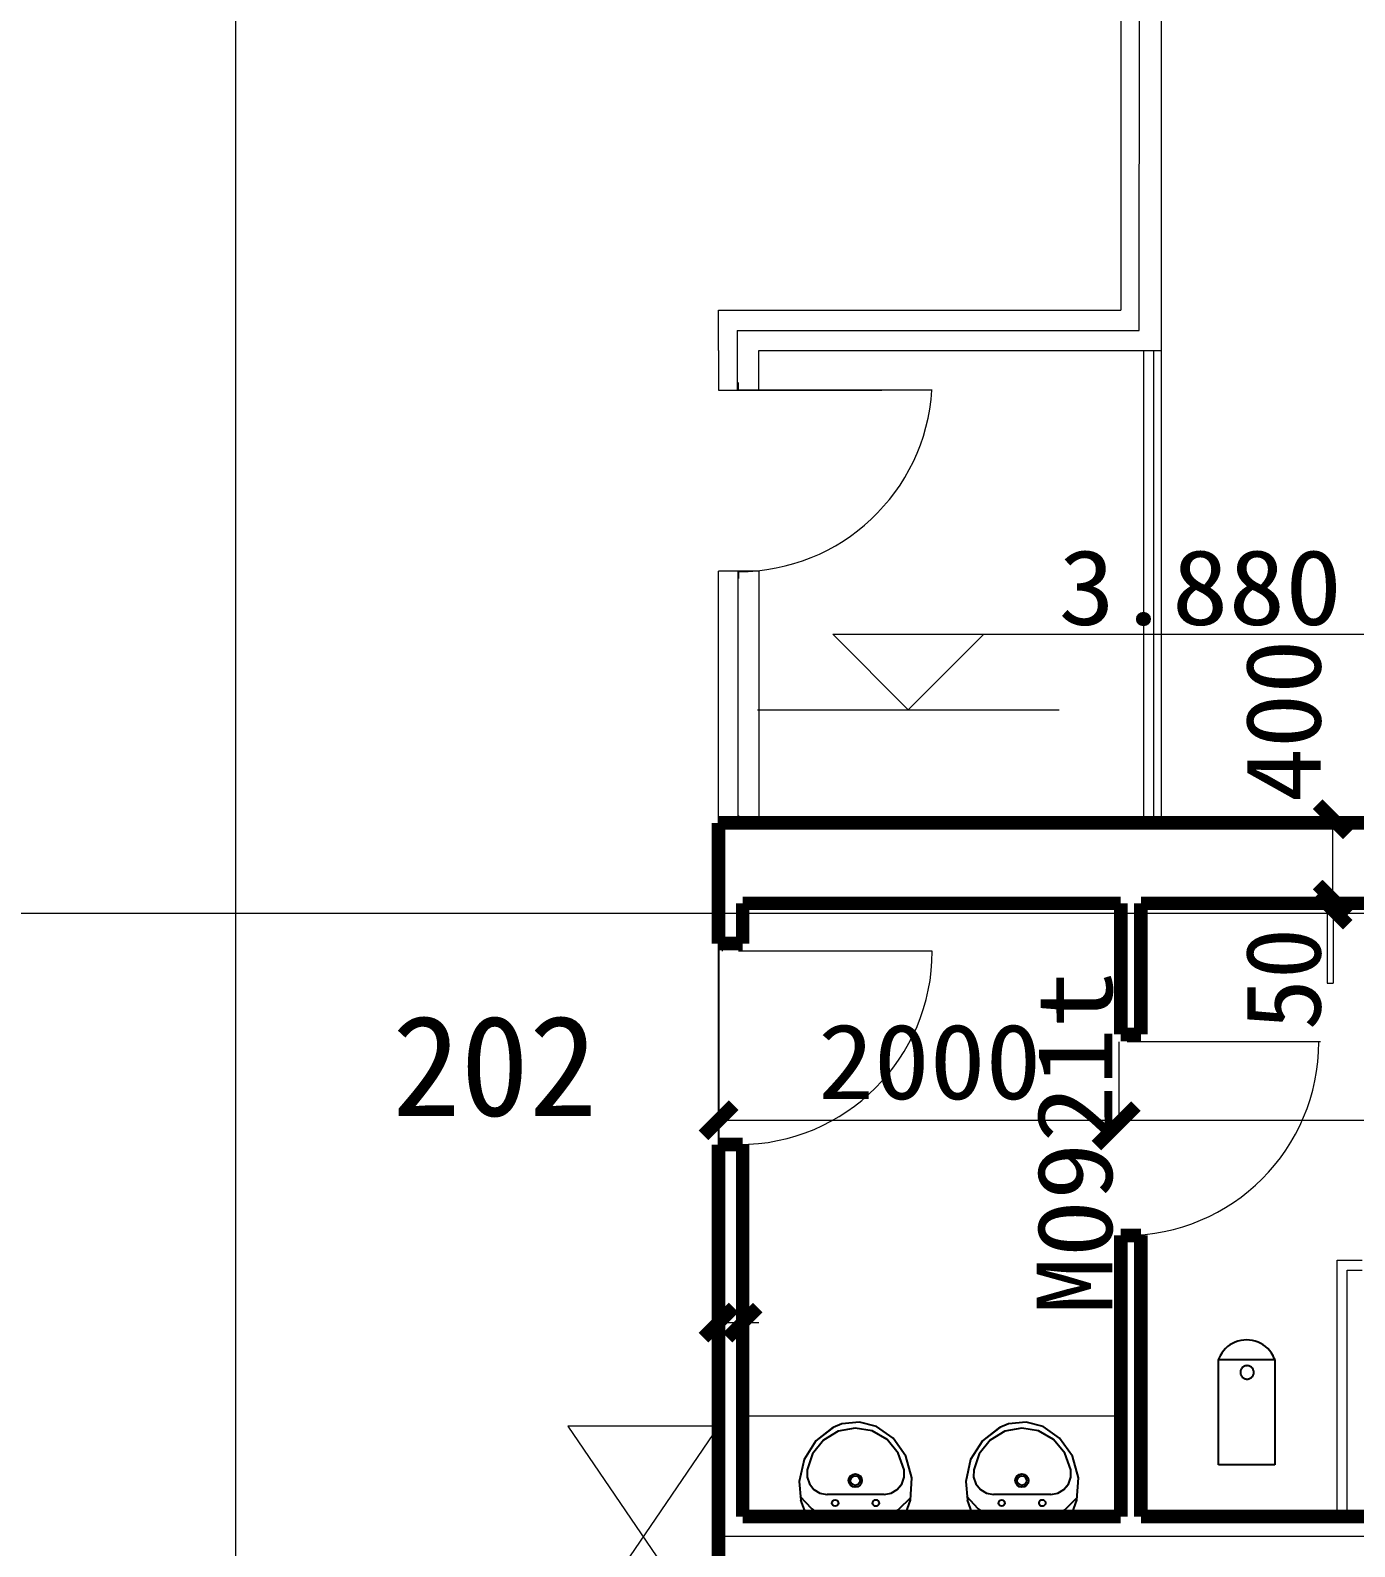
# Model space of a CAD drawing. Extents: x -307567 to 704339, y -10277 to 165507.
# Drawn here: x -33850 to -27266, y 32431 to 39973 of the extents above; entities that cross this region are included whole.
import ezdxf
from ezdxf.enums import TextEntityAlignment as Align

# ---------------------------------------------------------------- set-up
doc = ezdxf.new("R2010")
doc.units = 0
doc.header["$MEASUREMENT"] = 0
doc.layers.add('中文', color=4, linetype='CONTINUOUS')
doc.layers.add('我的', color=255, linetype='CONTINUOUS', lineweight=0)
doc.styles.get("Standard").update_dxf_attribs({"font": 'txt', "height": 3})

msp = doc.modelspace()

# ---------------------------------------------------------------- linework, layer by layer
at = {"layer": '中文', "color": 0}
for p, q in [((-30428.32517, 35429.95762), (-30428.32517, 34429.95914)), ((-27942.77829, 32836.82255), (-27942.77829, 33360.71934)), ((-27942.77829, 33360.71934), (-27662.81003, 33360.71934)), ((-27662.81003, 33360.71934), (-27662.81003, 32836.82255)), ((-27662.81003, 32836.82255), (-27942.77829, 32836.82255)), ((-29964.88523, 32619.03919), (-30022.23386, 32679.2786)), ((-29988.24949, 32578.42869), (-30018.53513, 32661.90876)), ((-29604.4238, 32689.7797), (-29888.71335, 32689.7797)), ((-29531.40134, 32617.59724), (-29472.88083, 32674.4492)), ((-29504.52146, 32578.42869), (-29474.27244, 32661.90876)), ((-29136.73581, 32619.03919), (-29194.08445, 32679.2786)), ((-29160.10007, 32578.42869), (-29190.38572, 32661.90876)), ((-28776.27439, 32689.7797), (-29060.56394, 32689.7797)), ((-28703.25193, 32617.59724), (-28644.73142, 32674.4492)), ((-28676.37204, 32578.42869), (-28646.12302, 32661.90876)), ((-29565.93503, 32603.46836), (-29928.99656, 32603.46836)), ((-28737.78562, 32603.46836), (-29100.81052, 32603.46836)), ((-29506.90183, 32579.95762), (-29987.77341, 32579.95762)), ((-28678.71579, 32579.95762), (-29159.624, 32579.95762))]:
    msp.add_line(p, q, dxfattribs=at)
for points in [[(-27662.81003, 33360.71934), (-27665.33689, 33367.26994), (-27671.56247, 33380.47184), (-27679.0698, 33392.99625), (-27687.78562, 33404.72416), (-27697.56345, 33415.54111), (-27708.40329, 33425.3487), (-27720.12204, 33434.0485), (-27732.64646, 33441.55354), (-27745.86667, 33447.79743), (-27759.59958, 33452.7161), (-27773.77195, 33456.26377), (-27788.20066, 33458.4061), (-27802.77585, 33459.12479), (-27817.38767, 33458.4061), (-27831.81638, 33456.26377), (-27845.98874, 33452.7161), (-27859.72165, 33447.79743), (-27872.94187, 33441.55354), (-27885.46628, 33434.0485), (-27897.18503, 33425.3487), (-27908.02488, 33415.54111), (-27917.80271, 33404.72416), (-27926.51853, 33392.99625), (-27934.02585, 33380.47184), (-27940.25144, 33367.26994), (-27942.77829, 33360.71934)], [(-27766.99704, 33297.42435), (-27767.14353, 33300.70423), (-27767.6196, 33303.95206), (-27768.42527, 33307.1381), (-27769.56052, 33310.23258), (-27770.95212, 33313.20118), (-27772.63669, 33316.01871), (-27774.57761, 33318.65543), (-27776.8115, 33321.09074), (-27779.22849, 33323.29716), (-27781.86521, 33325.25181), (-27784.68503, 33326.94096), (-27787.65134, 33328.34629), (-27790.76413, 33329.4495), (-27793.95017, 33330.25059), (-27797.17283, 33330.73124), (-27800.46872, 33330.89146), (-27803.76462, 33330.73124), (-27806.98728, 33330.25059), (-27810.17331, 33329.4495), (-27813.28611, 33328.34629), (-27816.25242, 33326.94096), (-27819.07224, 33325.25181), (-27821.70896, 33323.29716), (-27824.12595, 33321.09074), (-27826.32322, 33318.65543), (-27828.30076, 33316.01871), (-27829.98533, 33313.20118), (-27831.37693, 33310.23258), (-27832.51218, 33307.1381), (-27833.28122, 33303.95206), (-27833.79392, 33300.70423), (-27833.9404, 33297.42435), (-27833.79392, 33294.14219), (-27833.28122, 33290.89436), (-27832.51218, 33287.70832), (-27831.37693, 33284.61613), (-27829.98533, 33281.64524), (-27828.30076, 33278.82999), (-27826.32322, 33276.19099), (-27824.12595, 33273.75797), (-27821.70896, 33271.55155), (-27819.07224, 33269.5969), (-27816.25242, 33267.90775), (-27813.28611, 33266.50242), (-27810.17331, 33265.39692), (-27806.98728, 33264.59812), (-27803.76462, 33264.11747), (-27800.46872, 33263.95496), (-27797.17283, 33264.11747), (-27793.95017, 33264.59812), (-27790.76413, 33265.39692), (-27787.65134, 33266.50242), (-27784.68503, 33267.90775), (-27781.86521, 33269.5969), (-27779.22849, 33271.55155), (-27776.8115, 33273.75797), (-27774.57761, 33276.19099), (-27772.63669, 33278.82999), (-27770.95212, 33281.64524), (-27769.56052, 33284.61613), (-27768.42527, 33287.70832), (-27767.6196, 33290.89436), (-27767.14353, 33294.14219), (-27766.99704, 33297.42435)], [(-29642.83933, 33028.32798), (-29727.76365, 33050.55698), (-29814.95847, 33041.38798), (-29858.68406, 33023.89683)], [(-28814.65329, 33028.32798), (-28899.61423, 33050.55698), (-28986.80906, 33041.38798), (-29030.49802, 33023.89683)], [(-29858.68406, 33023.89683), (-29944.5239, 32956.81843), (-30003.00779, 32863.39802), (-30027.10447, 32754.90803), (-30018.53513, 32661.90876)], [(-29505.2905, 32813.25687), (-29535.24656, 32895.83744), (-29590.65427, 32962.83802), (-29664.88523, 33006.18595), (-29748.96726, 33020.65815), (-29832.79294, 33004.48765), (-29906.18162, 32959.6497), (-29960.34421, 32891.52988), (-29987.88328, 32813.25687)], [(-29474.27244, 32661.90876), (-29467.0947, 32772.96909), (-29497.05076, 32879.8798), (-29560.55173, 32969.72965), (-29642.83933, 33028.32798)], [(-29030.49802, 33023.89683), (-29116.33787, 32956.81843), (-29174.85837, 32863.39802), (-29198.91843, 32754.90803), (-29190.38572, 32661.90876)], [(-28677.10447, 32813.25687), (-28707.06052, 32895.83744), (-28762.50486, 32962.83802), (-28836.73581, 33006.18595), (-28920.81785, 33020.65815), (-29004.60691, 33004.48765), (-29078.0322, 32959.6497), (-29132.1948, 32891.52988), (-29159.73386, 32813.25687)], [(-28646.12302, 32661.90876), (-28638.94529, 32772.96909), (-28668.90134, 32879.8798), (-28732.40232, 32969.72965), (-28814.65329, 33028.32798)], [(-29987.88328, 32813.25687), (-29988.21287, 32777.01801), (-29976.56736, 32742.83909), (-29954.30173, 32714.86057), (-29924.16257, 32696.42643), (-29889.73874, 32689.78886), (-29888.71335, 32689.7797)], [(-29604.4238, 32689.7797), (-29569.92673, 32696.07853), (-29539.60447, 32714.1991), (-29517.08249, 32741.96018), (-29505.1074, 32776.00864), (-29505.1074, 32812.24979), (-29505.2905, 32813.25687)], [(-29159.73386, 32813.25687), (-29160.06345, 32777.01801), (-29148.41794, 32742.83909), (-29126.15232, 32714.86057), (-29096.01316, 32696.42643), (-29061.58933, 32689.78886), (-29060.56394, 32689.7797)], [(-28776.27439, 32689.7797), (-28741.77732, 32696.07853), (-28711.45505, 32714.1991), (-28688.93308, 32741.96018), (-28676.95798, 32776.00864), (-28676.95798, 32812.24979), (-28677.10447, 32813.25687)], [(-29964.88523, 32619.03919), (-29950.63962, 32608.52894), (-29933.7573, 32603.70869), (-29928.99656, 32603.46836)], [(-29565.93503, 32603.46836), (-29548.6865, 32606.61777), (-29533.52537, 32615.67692), (-29531.40134, 32617.59724)], [(-29136.73581, 32619.03919), (-29122.49021, 32608.52894), (-29105.60788, 32603.70869), (-29100.81052, 32603.46836)], [(-28737.78562, 32603.46836), (-28720.53708, 32606.61777), (-28705.37595, 32615.67692), (-28703.25193, 32617.59724)]]:
    msp.add_lwpolyline(points, dxfattribs=at)
for centre, radius in [((-29748.38132, 32759.10801), 33.17188), ((-29748.38132, 32759.10801), 23.59375), ((-28920.23191, 32759.10801), 33.17188), ((-28920.23191, 32759.10801), 23.59375), ((-29848.64988, 32647.68375), 16.01563), ((-29646.64792, 32647.68375), 16.3125), ((-29020.46384, 32647.68375), 16.01563), ((-28818.49851, 32647.68375), 16.3125)]:
    msp.add_circle(centre, radius, dxfattribs=at)
at = {"layer": '我的', "color": 0}
for p, q in [((-32828.29012, 14141.83177), (-32828.29012, 99323.43291)), ((-28428.28771, 45130.44063), (-28428.28771, 38580.47033)), ((-28337.06502, 38480.47236), (-28328.31262, 45130.44063)), ((-28228.30091, 45130.44063), (-28228.30091, 36030.48308)), ((-28428.28771, 39779.86238), (-28428.28771, 38763.74884)), ((-30428.30212, 38580.47033), (-28428.28771, 38580.47033)), ((-30428.30212, 38380.47438), (-30428.30212, 38580.47033)), ((-30335.90756, 38480.47236), (-30335.90756, 38182.97324)), ((-30335.90756, 38480.47236), (-28337.06502, 38480.47236)), ((-30428.30212, 38380.47438), (-30428.30212, 38182.97324)), ((-30228.27871, 38380.47438), (-28228.30091, 38380.47438)), ((-30228.27871, 38182.97324), (-30228.27871, 38380.47438)), ((-28316.26434, 38380.47438), (-28316.26434, 36030.48308)), ((-28266.24018, 38380.47438), (-28266.24018, 36030.48308)), ((-30428.30212, 38182.97324), (-30428.30212, 38182.97324)), ((-30428.30212, 38182.97324), (-30228.27871, 38182.97324)), ((-30328.29041, 38182.97324), (-30328.29041, 38220.47305)), ((-30328.29041, 38182.97324), (-29615.79398, 38182.97324)), ((-29365.78302, 38182.97324), (-30328.29041, 38182.97324)), ((-29365.78302, 38182.97324), (-30328.29041, 38182.97324)), ((-29365.78302, 38182.97324), (-30328.29041, 38182.97324)), ((-29365.78302, 38182.97324), (-30328.29041, 38182.97324)), ((-30428.30212, 36030.48308), (-30428.30212, 37282.97774)), ((-30228.27871, 37282.97774), (-30428.30212, 37282.97774)), ((-30332.28209, 37282.97774), (-30332.28209, 36030.48308)), ((-30328.29041, 37282.97774), (-30328.29041, 37245.47792)), ((-30228.27871, 37282.97774), (-30228.27871, 36030.48308)), ((-29484.76436, 36593.57078), (-29859.76248, 36968.56891)), ((-29859.76248, 36968.56891), (-26859.77748, 36968.56891)), ((-29109.76623, 36968.56891), (-29484.76436, 36593.57078)), ((-30234.76061, 36593.57078), (-28734.76811, 36593.57078)), ((-30328.29041, 36067.9829), (-30328.29041, 36030.48308)), ((-27374.59425, 35648.71009), (-27374.59425, 36048.70885)), ((-27402.09655, 35630.48661), (-27402.09655, 35233.48847)), ((-27374.59425, 35598.7111), (-27374.59425, 35648.71009)), ((-27372.10402, 35630.48661), (-27372.10402, 35233.48847)), ((-5920.96616, 35580.48533), (-79811.30716, 35580.48533)), ((-20522.89511, 35580.48533), (-30962.78431, 35580.48533)), ((-30428.30212, 34752.62845), (-30428.30212, 35430.48608)), ((-30428.30212, 35430.48608), (-30428.30212, 34430.49261)), ((-30408.27048, 35392.98627), (-30408.27048, 35430.48608)), ((-29365.78302, 35392.98627), (-30328.29041, 35392.98627)), ((-29365.78302, 35392.98627), (-30328.29041, 35392.98627)), ((-27402.09655, 35233.48847), (-27372.10402, 35233.48847)), ((-28437.29645, 34940.99039), (-28437.29645, 34551.63)), ((-27434.79902, 34940.99039), (-28397.30642, 34940.99039)), ((-27434.79902, 34940.99039), (-28397.30642, 34940.99039)), ((-30428.30212, 34551.63), (-28328.31262, 34551.63)), ((-28328.31262, 34552.62792), (-23528.33662, 34552.62792)), ((-27353.3175, 32580.50033), (-27353.3175, 33855.49396)), ((-27353.3175, 33855.49396), (-27228.29371, 33855.49396)), ((-27303.29333, 32580.50033), (-27303.29333, 33805.49726)), ((-27303.29333, 33805.49726), (-27228.29371, 33805.49726)), ((-30428.30212, 33694.925), (-30428.30212, 33197.18502)), ((-30308.2954, 33694.925), (-30308.2954, 33197.18502)), ((-30428.30212, 33544.92575), (-30228.27871, 33544.92575)), ((-30308.2954, 33080.49936), (-28428.28771, 33080.50394)), ((-30428.30212, 33030.49808), (-31178.29837, 33030.49808)), ((-30428.30212, 33030.49808), (-31178.29837, 31930.50549)), ((-31178.29837, 33030.49808), (-30428.30212, 31930.50549)), ((-29964.8645, 32619.58171), (-30022.21284, 32679.82082)), ((-29988.22864, 32578.97141), (-30018.51413, 32662.45106)), ((-29604.40487, 32690.32187), (-29888.693, 32690.32187)), ((-29531.38278, 32618.13976), (-29472.86256, 32674.99144)), ((-29504.50303, 32578.97141), (-29474.25416, 32662.45106)), ((-29136.71922, 32619.58171), (-29194.06757, 32679.82082)), ((-29160.08336, 32578.97141), (-29190.36886, 32662.45106)), ((-28776.2596, 32690.32187), (-29060.54773, 32690.32187)), ((-28703.2375, 32618.13976), (-28644.71729, 32674.99144)), ((-28676.35776, 32578.97141), (-28646.10888, 32662.45106)), ((-29565.9163, 32604.01096), (-29928.976, 32604.01096)), ((-28737.77102, 32604.01096), (-29100.79411, 32604.01096)), ((-29506.88339, 32580.50033), (-29987.75257, 32580.50033)), ((-28678.70149, 32580.50033), (-29159.60729, 32580.50033)), ((-20522.89511, 32480.50236), (-30428.30212, 32480.50236))]:
    msp.add_line(p, q, dxfattribs=at)
at = {"layer": '我的', "color": 0, "const_width": 67.49966}
for points in [[(-27449.59387, 36123.70848), (-27299.59462, 35973.70923)], [(-30428.30212, 35580.48533), (-30428.30212, 36030.48308)], [(-30228.27871, 36030.48308), (-30428.30212, 36030.48308)], [(-30328.29041, 36030.48308), (-28328.31262, 36030.48308)], [(-28328.31262, 36030.48308), (-23478.31246, 36030.48308)], [(-27449.59387, 35723.70971), (-27299.59462, 35573.71046)], [(-27449.59387, 35673.71073), (-27299.59462, 35523.71148)], [(-30428.30212, 35580.48533), (-30428.30212, 35430.48608)], [(-30308.2954, 35630.48661), (-28428.28771, 35630.48661)], [(-30308.2954, 35630.48661), (-30308.2954, 35430.48608)], [(-28428.28771, 35630.48661), (-28428.28771, 34978.4902)], [(-28328.31262, 35630.48661), (-23928.31021, 35630.48661)], [(-28328.31262, 35630.48661), (-28328.31262, 34978.4902)], [(-30308.2954, 35430.48608), (-30428.30212, 35430.48608)], [(-28328.31262, 34978.4902), (-28428.28771, 34978.4902)], [(-30503.30175, 34476.63038), (-30353.3025, 34626.62963)], [(-28549.42968, 34425.49385), (-28353.28808, 34621.63087)], [(-30428.30212, 33030.49808), (-30428.30212, 34430.49261)], [(-30308.2954, 34430.49261), (-30428.30212, 34430.49261)], [(-30308.2954, 32580.50033), (-30308.2954, 34430.49261)], [(-28428.28771, 33830.49561), (-28428.28771, 33978.49444)], [(-28328.31262, 33978.49444), (-28428.28771, 33978.49444)], [(-28328.31262, 33830.49561), (-28328.31262, 33978.49444)], [(-28428.28771, 32580.50033), (-28428.28771, 33830.49561)], [(-28328.31262, 33030.49808), (-28328.31262, 33830.49561)], [(-30503.30175, 33469.92612), (-30353.3025, 33619.92537)], [(-30383.29502, 33469.92612), (-30233.29577, 33619.92537)], [(-30428.30212, 32480.50236), (-30428.30212, 33030.49808)], [(-28328.31262, 32580.50033), (-28328.31262, 33030.49808)], [(-28428.28771, 32580.50033), (-28428.28771, 32980.50138)], [(-30308.2954, 32580.50033), (-28428.28771, 32580.50033)], [(-28328.31262, 32580.50033), (-27328.30541, 32580.50033)], [(-27328.30541, 32580.50033), (-26428.30991, 32580.50033)], [(-30428.30212, 31930.50549), (-30428.30212, 32480.50236)]]:
    msp.add_lwpolyline(points, dxfattribs=at)
at = {"layer": '我的', "color": 0}
for points in [[(-29642.82021, 33028.86845), (-29727.7441, 33051.09734), (-29814.93849, 33041.92838), (-29858.66386, 33024.43732)], [(-28814.63831, 33028.86845), (-28899.59883, 33051.09734), (-28986.79322, 33041.92838), (-29030.48196, 33024.43732)], [(-29858.66386, 33024.43732), (-29944.50327, 32957.35926), (-30002.98686, 32863.93931), (-30027.08342, 32755.44987), (-30018.51413, 32662.45106)], [(-29505.27207, 32813.79842), (-29535.22797, 32896.37858), (-29590.63541, 32963.37882), (-29664.866, 33006.72653), (-29748.94761, 33021.19866), (-29832.77287, 33005.02824), (-29906.16118, 32960.19051), (-29960.3235, 32892.07104), (-29987.86243, 32813.79842)], [(-29474.25416, 32662.45106), (-29467.07646, 32773.51084), (-29497.03236, 32880.42101), (-29560.53302, 32970.27042), (-29642.82021, 33028.86845)], [(-29030.48196, 33024.43732), (-29116.32138, 32957.35926), (-29174.84159, 32863.93931), (-29198.90153, 32755.44987), (-29190.36886, 32662.45106)], [(-28677.09017, 32813.79842), (-28707.04608, 32896.37858), (-28762.49014, 32963.37882), (-28836.72072, 33006.72653), (-28920.80233, 33021.19866), (-29004.59098, 33005.02824), (-29078.0159, 32960.19051), (-29132.17823, 32892.07104), (-29159.71716, 32813.79842)], [(-28646.10888, 32662.45106), (-28638.93119, 32773.51084), (-28668.88709, 32880.42101), (-28732.38775, 32970.27042), (-28814.63831, 33028.86845)], [(-29987.86243, 32813.79842), (-29988.19202, 32777.55974), (-29976.54657, 32743.38099), (-29954.28105, 32715.40261), (-29924.14204, 32696.96856), (-29889.71839, 32690.33102), (-29888.693, 32690.32187)], [(-29604.40487, 32690.32187), (-29569.90798, 32696.62066), (-29539.58586, 32714.74115), (-29517.064, 32742.50209), (-29505.08896, 32776.55038), (-29505.08896, 32812.79135), (-29505.27207, 32813.79842)], [(-29159.71716, 32813.79842), (-29160.04674, 32777.55974), (-29148.40129, 32743.38099), (-29126.13578, 32715.40261), (-29095.99677, 32696.96856), (-29061.57311, 32690.33102), (-29060.54773, 32690.32187)], [(-28776.2596, 32690.32187), (-28741.7627, 32696.62066), (-28711.44059, 32714.74115), (-28688.91873, 32742.50209), (-28676.94369, 32776.55038), (-28676.94369, 32812.79135), (-28677.09017, 32813.79842)], [(-29964.8645, 32619.58171), (-29950.61896, 32609.07151), (-29933.73672, 32604.25128), (-29928.976, 32604.01096)], [(-29565.9163, 32604.01096), (-29548.66785, 32607.16036), (-29533.50679, 32616.21945), (-29531.38278, 32618.13976)], [(-29136.71922, 32619.58171), (-29122.47369, 32609.07151), (-29105.59145, 32604.25128), (-29100.79411, 32604.01096)], [(-28737.77102, 32604.01096), (-28720.52257, 32607.16036), (-28705.36152, 32616.21945), (-28703.2375, 32618.13976)]]:
    msp.add_lwpolyline(points, dxfattribs=at)
for centre, radius in [((-29748.36167, 32759.64983), 33.17171), ((-29748.36167, 32759.64983), 23.59363), ((-28920.2164, 32759.64983), 33.17171), ((-28920.2164, 32759.64983), 23.59363), ((-29848.62973, 32648.22613), 16.01555), ((-29646.62878, 32648.22613), 16.31242), ((-29020.44783, 32648.22613), 16.01555), ((-28818.48351, 32648.22613), 16.31242)]:
    msp.add_circle(centre, radius, dxfattribs=at)
for centre, radius, end in [((-30328.29041, 38242.97202), 962.49609, 356.426004792), ((-30328.29041, 38242.97202), 962.49609, 356.426004792), ((-30328.29041, 35392.98627), 962.49524, 359.999674325), ((-28406.27854, 34940.99039), 962.49524, 359.999674325)]:
    msp.add_arc(centre, radius, 270.000007513, end, dxfattribs=at)

# ---------------------------------------------------------------- texts
at = {"layer": '中文', "insert": (-32051.02964, 35073.30762), "char_height": 500, "width": 6011.5625187, "attachment_point": 1}
msp.add_mtext('{\\fFangSong_GB2312|b1|i0|c134|p49;\\C1;202}', dxfattribs=at)
at = {"layer": '我的', "color": 0}
for s, width, p, p2 in [('3.880', 0.980885, (-28738.68655, 37015.24684), (-27328.67162, 37015.24684)), ('2000', 0.934755, (-29933.29727, 34656.62902), (-28823.28085, 34656.62902))]:
    msp.add_text(s, height=374.998125, dxfattribs=dict(at, width=width)).set_placement(p, p2, align=Align.FIT)
for s, width, p, p2 in [('400', 0.925713, (-27434.61592, 36132.71035), (-27434.61592, 36942.70539)), ('50', 0.906669, (-27434.61592, 34998.7141), (-27434.61592, 35508.71293)), ('M0921t', 0.88258, (-28471.20741, 33584.92494), (-28471.20741, 35294.91547))]:
    msp.add_text(s, height=374.998125, rotation=90, dxfattribs=dict(at, width=width)).set_placement(p, p2, align=Align.FIT)

doc.saveas('drawing.dxf')
